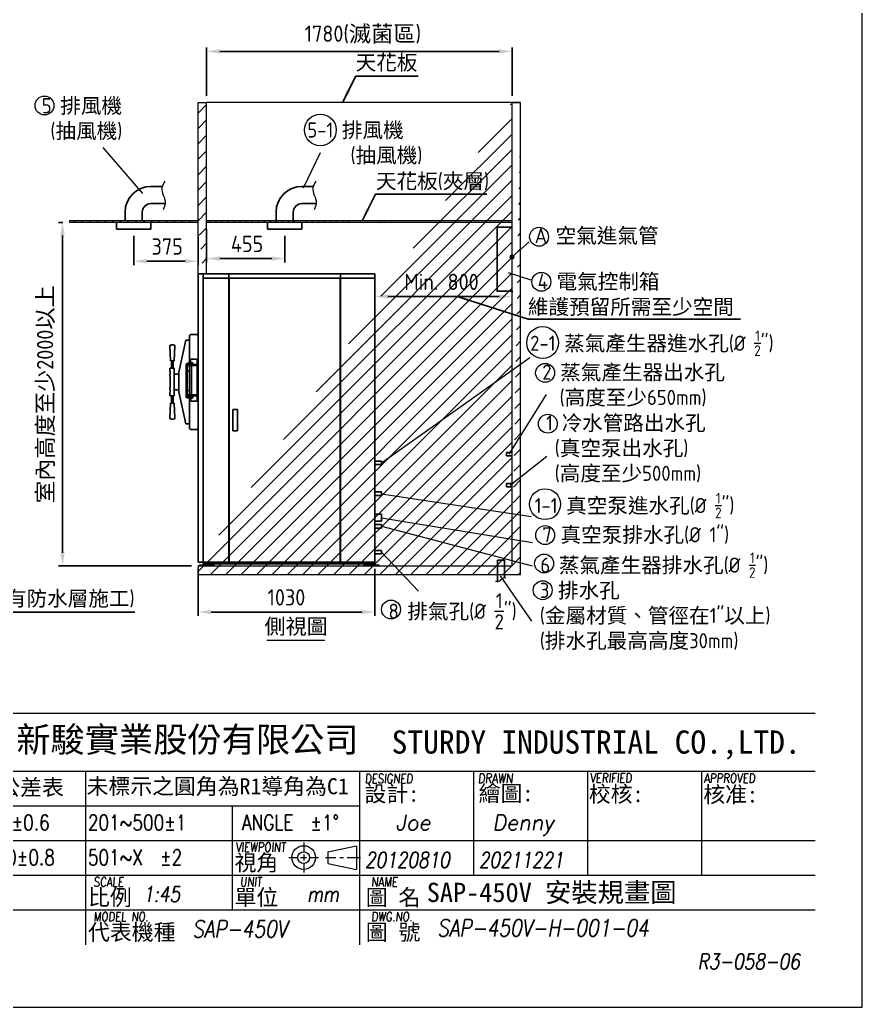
# Model space of a CAD drawing. Header units: millimetres. Extents: x -170975 to 139559, y -614 to 13147.
# Drawn here: x 134649 to 139559, y -614 to 5140 of the extents above; entities that cross this region are included whole.
import ezdxf

# ---------------------------------------------------------------- set-up
doc = ezdxf.new("R2010")
doc.units = ezdxf.units.MM
doc.linetypes.add('HIDDEN', pattern=[9.525, 6.35, -3.175])
doc.layers.get('0').update_dxf_attribs({"lineweight": 25})
for name, color, linetype, lineweight in [('D', 3, 'Continuous', 9), ('F', 7, 'Continuous', 15), ('H', 2, 'HIDDEN', 15), ('S', 4, 'Continuous', 15), ('T', 4, 'Continuous', 15)]:
    doc.layers.add(name, color=color, linetype=linetype, lineweight=lineweight)
doc.styles.get("Standard").update_dxf_attribs({"font": 'KAIU.TTF'})
doc.styles.add('STU25', font='isocp2.shx')
doc.styles.add('Text', font='romans.shx', dxfattribs={"width": 0.8, "oblique": 10})
doc.dimstyles.new('STU25', dxfattribs={"dimscale": 38, "dimtxt": 2.5, "dimasz": 2, "dimexe": 0.6, "dimexo": 1, "dimgap": 1, "dimtad": 1, "dimdsep": 46, "dimtxsty": 'STU25', "dimcen": 2, "dimazin": 2, "dimtfac": 1, "dimtmove": 0, "dimatfit": 3, "dimfxl": 0, "dimtolj": 1, "dimtzin": 0, "dimarcsym": 0})
doc.dimstyles.new('STU25$7', dxfattribs={"dimscale": 38, "dimtxt": 2.5, "dimasz": 2, "dimexe": 1.25, "dimexo": 0.625, "dimgap": 1, "dimtad": 0, "dimdec": 4, "dimdsep": 46, "dimtxsty": 'STU25', "dimcen": 2.5, "dimazin": 2, "dimtfac": 1, "dimtdec": 4, "dimtmove": 0, "dimatfit": 3, "dimfxl": 0, "dimtolj": 1, "dimtzin": 0, "dimarcsym": 0})

# ---------------------------------------------------------------- blocks, each defined once
blk = doc.blocks.new('*D5')
at = {"layer": 'D', "color": 0, "linetype": 'Continuous', "lineweight": -2}
for p, q in [((135738.5, 3920), (135738.5, 3725.3)), ((136193.5, 3880.8), (136193.5, 3725.3)), ((135814.5, 3748.1), (136117.5, 3748.1))]:
    blk.add_line(p, q, dxfattribs=at)
at = {"layer": 'D', "color": 0}
for points in [[(135814.5, 3760.8), (135814.5, 3735.4), (135738.5, 3748.1)], [(136117.5, 3735.4), (136117.5, 3760.8), (136193.5, 3748.1)]]:
    blk.add_solid(points, dxfattribs=at)
at = {"layer": 'Defpoints', "color": 0}
for p in [(135738.5, 3958), (136193.5, 3918.8), (136193.5, 3748.1)]:
    blk.add_point(p, dxfattribs=at)
at = {"layer": 'D', "color": 0, "insert": (135974.2, 3833.6), "char_height": 95, "attachment_point": 5, "style": 'STU25'}
blk.add_mtext('\\A1;455', dxfattribs=at)
blk = doc.blocks.new('*D7')
at = {"layer": 'D', "color": 0, "lineweight": -2}
for p, q in [((134900.5, 3958), (134875.8, 3958)), ((134898.6, 2034), (134898.6, 3882)), ((135650.5, 1958), (134875.8, 1958))]:
    blk.add_line(p, q, dxfattribs=at)
at = {"layer": 'D', "color": 0}
for points in [[(134911.3, 3882), (134885.9, 3882), (134898.6, 3958)], [(134885.9, 2034), (134911.3, 2034), (134898.6, 1958)]]:
    blk.add_solid(points, dxfattribs=at)
at = {"layer": 'Defpoints', "color": 0}
for p in [(134898.6, 3958), (134938.5, 3958), (135688.5, 1958)]:
    blk.add_point(p, dxfattribs=at)
at = {"layer": 'D', "color": 0, "insert": (134802.6, 2958), "char_height": 95, "attachment_point": 5, "rotation": 90, "style": 'STU25'}
blk.add_mtext('\\A1;{\\f標楷體|b0|i0|c136|p65;室內高度至少}2000{\\f標楷體|b0|i0|c136|p65;以上}', dxfattribs=at)
blk = doc.blocks.new('*D11')
at = {"layer": 'D', "color": 0, "lineweight": -2}
for p, q in [((136718.5, 3621), (136718.5, 3504)), ((136794.5, 3526.8), (137442.5, 3526.8)), ((137518.5, 3559.4), (137518.5, 3549.6))]:
    blk.add_line(p, q, dxfattribs=at)
at = {"layer": 'D', "color": 0}
for points in [[(136794.5, 3539.5), (136794.5, 3514.2), (136718.5, 3526.8)], [(137442.5, 3514.2), (137442.5, 3539.5), (137518.5, 3526.8)]]:
    blk.add_solid(points, dxfattribs=at)
at = {"layer": 'Defpoints', "color": 0}
for p in [(136718.5, 3659), (137518.5, 3526.8), (137518.5, 3521.4)]:
    blk.add_point(p, dxfattribs=at)
at = {"layer": 'D', "color": 0, "insert": (137107.4, 3612.3), "char_height": 95, "attachment_point": 5, "style": 'STU25'}
blk.add_mtext('\\A1;{\\Fisocp2.shx;Min. 800}', dxfattribs=at)
blk = doc.blocks.new('*D12')
at = {"layer": 'D', "color": 0, "lineweight": -2}
for p, q in [((135738.5, 4696), (135738.5, 4978.2)), ((135814.5, 4955.4), (137442.5, 4955.4)), ((137518.5, 4696), (137518.5, 4978.2))]:
    blk.add_line(p, q, dxfattribs=at)
at = {"layer": 'D', "color": 0}
for points in [[(135814.5, 4968.1), (135814.5, 4942.8), (135738.5, 4955.4)], [(137442.5, 4942.8), (137442.5, 4968.1), (137518.5, 4955.4)]]:
    blk.add_solid(points, dxfattribs=at)
at = {"layer": 'Defpoints', "color": 0}
for p in [(137518.5, 4955.4), (135738.5, 4658), (137518.5, 4658)]:
    blk.add_point(p, dxfattribs=at)
at = {"layer": 'D', "color": 0, "insert": (136649.2, 5053.3), "char_height": 95, "attachment_point": 5, "style": 'STU25'}
blk.add_mtext('\\A1;1780({\\f標楷體|b0|i0|c136|p65;滅菌區})', dxfattribs=at)
blk = doc.blocks.new('*D14')
at = {"layer": 'D', "color": 0, "lineweight": -2}
for p, q in [((135688.5, 1940), (135688.5, 1665.5)), ((136718.5, 1941), (136718.5, 1665.5)), ((135764.5, 1688.3), (136642.5, 1688.3))]:
    blk.add_line(p, q, dxfattribs=at)
at = {"layer": 'D', "color": 0}
for points in [[(135764.5, 1701), (135764.5, 1675.7), (135688.5, 1688.3)], [(136642.5, 1675.7), (136642.5, 1701), (136718.5, 1688.3)]]:
    blk.add_solid(points, dxfattribs=at)
at = {"layer": 'Defpoints', "color": 0}
for p in [(135688.5, 1978), (136718.5, 1979), (136718.5, 1688.3)]:
    blk.add_point(p, dxfattribs=at)
at = {"layer": 'D', "color": 0, "insert": (136203.5, 1773.8), "char_height": 95, "attachment_point": 5, "style": 'STU25'}
blk.add_mtext('\\A1;1030', dxfattribs=at)
blk = doc.blocks.new('*D17')
at = {"layer": 'D', "color": 0, "linetype": 'Continuous', "lineweight": -2}
for p, q in [((135313.5, 3880.8), (135313.5, 3709.9)), ((135688.5, 3880.8), (135688.5, 3709.9)), ((135389.5, 3732.7), (135612.5, 3732.7))]:
    blk.add_line(p, q, dxfattribs=at)
at = {"layer": 'D', "color": 0}
for points in [[(135389.5, 3745.4), (135389.5, 3720.1), (135313.5, 3732.7)], [(135612.5, 3720.1), (135612.5, 3745.4), (135688.5, 3732.7)]]:
    blk.add_solid(points, dxfattribs=at)
at = {"layer": 'Defpoints', "color": 0}
for p in [(135313.5, 3918.8), (135688.5, 3918.8), (135688.5, 3732.7)]:
    blk.add_point(p, dxfattribs=at)
at = {"layer": 'D', "color": 0, "insert": (135508.7, 3818.3), "char_height": 95, "attachment_point": 5, "style": 'STU25'}
blk.add_mtext('\\A1;375', dxfattribs=at)
blk = doc.blocks.new('新駿LOGO')
at = {"attachment_point": 1, "style": 'STU25'}
for s, insert, char_height in [('{\\f標楷體|b0|i0|c136|p65;新駿實業股份有限公司}', (-504.12, -439.33), 3.25), ('{\\f標楷體|b0|i0|c136|p65;STURDY\\H0.9667x; \\H1.034x;INDUSTRIAL CO.,LTD.}', (-455.51, -439.78), 3)]:
    blk.add_mtext(s, dxfattribs=dict(at, insert=insert, char_height=char_height))
blk = doc.blocks.new('H421')
at = {"layer": 'F', "color": 7}
for p, q in [((155.91, 38.09), (286.91, 38.09)), ((211.36, 38.09), (286.91, 38.09)), ((155.91, 30.59), (286.91, 30.59)), ((192.41, 30.59), (192.41, 17.09)), ((242.66, 30.59), (242.66, 17.09)), ((257.41, 30.59), (257.41, 17.09)), ((272.16, 30.59), (272.16, 17.09)), ((155.91, 26.09), (227.91, 26.09)), ((211.41, 26.09), (211.41, 17.09)), ((155.91, 21.59), (286.91, 21.59)), ((214.91, 21.59), (286.91, 21.59)), ((227.91, 21.59), (286.91, 21.59)), ((155.91, 17.09), (286.91, 17.09)), ((211.41, 17.09), (211.41, 12.59)), ((227.91, 17.09), (227.91, 8.09)), ((286.91, 12.59), (155.91, 12.59))]:
    blk.add_line(p, q, dxfattribs=at)
at = {"layer": 'F'}
for p, q in [((227.91, 30.59), (227.91, 17.09)), ((192.41, 17.09), (192.41, 8.09))]:
    blk.add_line(p, q, dxfattribs=at)
at = {"layer": 'F', "color": 0}
for p, q in [((220.66, 21.32), (220.66, 20.14)), ((223.77, 20.14), (227.5, 20.92)), ((227.5, 20.92), (227.5, 17.84)), ((218.72, 19.38), (219.89, 19.38)), ((220.27, 19.38), (221.04, 19.38)), ((220.66, 19.77), (220.66, 19)), ((221.42, 19.38), (222.57, 19.38)), ((223.49, 19.38), (224.81, 19.38)), ((223.77, 20.14), (223.77, 18.62)), ((225.34, 19.38), (225.81, 19.38)), ((226.31, 19.38), (228.03, 19.38)), ((220.66, 18.62), (220.66, 17.45)), ((223.77, 18.62), (227.5, 17.84))]:
    blk.add_line(p, q, dxfattribs=at)
for radius in [1.54, 0.762]:
    blk.add_circle((220.66, 19.38), radius, dxfattribs=at)
blk.add_blockref('新駿LOGO', (687.56, 475.62))
at = {"layer": 'F', "lineweight": -3}
for s, height, p in [('未標註者一般公差表', 2.076, (164.12, 27.45)), ('未標示之圓角為R1導角為C1', 2.0757, (192.54, 27.58)), ('設計:', 2.076, (228.54, 26.61)), ('繪圖:', 2.076, (243.32, 26.66)), ('校核:', 2.076, (257.59, 26.57)), ('核准:', 2.076, (272.41, 26.52)), ('視角', 2.076, (211.71, 17.69)), ('比例', 2.076, (192.73, 13.19)), ('單位', 2.076, (211.71, 13.19)), ('圖 名', 2.076, (228.7, 13.19)), ('代表機種', 2.076, (192.73, 8.69)), ('圖 號', 2.076, (228.7, 8.69))]:
    blk.add_text(s, height=height, dxfattribs=at).set_placement(p)
at = {"layer": 'F', "color": 1, "lineweight": 15, "style": 'Text', "oblique": 5, "width": 0.8}
for s, height, p in [('DESIGNED', 1.2, (228.57, 29.01)), ('DRAWN', 1.245, (243.23, 29.03)), ('VERIFIED', 1.2, (257.72, 29.09)), ('APPROVED', 1.2, (272.5, 29.06)), ('VIEWPOINT', 1.2, (211.83, 20.13)), ('SCALE', 1.2, (193.44, 15.63)), ('UNIT', 1.2, (212.42, 15.63)), ('NAME', 1.2, (229.41, 15.63)), ('MODEL NO.', 1.2, (193.44, 11.13)), ('DWG.NO.', 1.2, (229.41, 11.13))]:
    blk.add_text(s, height=height, dxfattribs=at).set_placement(p)
at = {"layer": 'F', "lineweight": 20, "style": 'Text', "width": 0.8}
for s, p in [('51~100±0.6', (174.32, 22.91)), ('201~500±1', (192.72, 22.91)), ('ANGLE  ±1%%D', (212.68, 22.91)), ('101~200±0.8', (173.63, 18.41)), ('501~X  ±2', (192.72, 18.41))]:
    blk.add_text(s, height=2, dxfattribs=at).set_placement(p)

msp = doc.modelspace()

# ---------------------------------------------------------------- hatches: boundary and pattern name
msp.add_hatch(color=256).paths.add_polyline_path([(137529.277, 3757.718, 1), (137507.755, 3757.718, 1)])
at = {"layer": 'H', "ltscale": 5}
h = msp.add_hatch(dxfattribs=at)
h.set_pattern_fill('ANSI31', color=256, scale=20, style=0)
h.set_pattern_definition([(45, (366901.884, 21474.244), (-44.90128, 44.90128), [])])
h.paths.add_polyline_path([(137518.516, 4657.954), (137568.516, 4657.954)], flags=16)
h.paths.add_polyline_path([(137518.516, 4657.954), (137568.516, 4657.954)], flags=16)
h.paths.add_polyline_path([(137518.516, 4657.954), (137568.516, 4657.954)], flags=0)
h.paths.add_polyline_path([(137518.516, 4657.954), (137568.516, 4657.954)], flags=0)
h.paths.add_polyline_path([(137518.516, 4657.954), (137568.516, 4657.954)], flags=0)
h.paths.add_polyline_path([(137518.516, 4657.954), (137568.516, 4657.954)], flags=0)
h.paths.add_polyline_path([(137518.516, 4657.954), (137568.516, 4657.954)], flags=0)
h.paths.add_polyline_path([(137518.516, 4657.954), (137568.516, 4657.954)], flags=0)
h.paths.add_polyline_path([(137518.516, 4657.954), (137568.516, 4657.954)], flags=0)
h.paths.add_polyline_path([(137518.516, 4657.954), (137568.516, 4657.954)], flags=0)
h.paths.add_polyline_path([(137518.516, 4657.954), (137568.516, 4657.954)], flags=0)
h.paths.add_polyline_path([(137518.516, 4657.954), (137568.516, 4657.954)], flags=0)
h.paths.add_polyline_path([(137518.516, 4657.954), (137568.516, 4657.954)], flags=0)
h.paths.add_polyline_path([(137518.516, 4657.954), (137568.516, 4657.954)], flags=0)
h.paths.add_polyline_path([(137518.516, 4657.954), (137568.516, 4657.954)], flags=0)
h.paths.add_polyline_path([(137518.516, 4657.954), (137568.516, 4657.954)], flags=0)
h.paths.add_polyline_path([(137518.516, 4657.954), (137568.516, 4657.954)], flags=0)
h.paths.add_polyline_path([(137518.516, 4657.954), (137568.516, 4657.954)], flags=0)
h.paths.add_polyline_path([(137518.516, 4657.954), (137568.516, 4657.954)], flags=0)
h.paths.add_polyline_path([(137518.516, 4657.954), (137568.516, 4657.954)], flags=0)
h.paths.add_polyline_path([(137518.516, 4657.954), (137568.516, 4657.954)], flags=0)
h.paths.add_polyline_path([(137518.516, 4657.954), (137568.516, 4657.954)], flags=0)
h.paths.add_polyline_path([(137518.516, 4657.954), (137568.516, 4657.954)], flags=0)
h.paths.add_polyline_path([(137518.516, 4657.954), (137568.516, 4657.954)], flags=0)
h.paths.add_polyline_path([(137518.516, 4657.954), (137568.516, 4657.954)], flags=0)
h.paths.add_polyline_path([(137518.516, 4657.954), (137568.516, 4657.954)], flags=0)
edge = h.paths.add_edge_path()
edge.add_line((137568.516, 1907.954), (137568.516, 4657.954))
edge.add_line((137518.516, 1957.954), (137518.516, 4657.954))
edge.add_line((135688.516, 1907.954), (137568.516, 1907.954))
edge.add_line((135688.516, 1957.954), (137518.516, 1957.954))
edge.add_line((135688.516, 1957.954), (135688.516, 1907.954))
h = msp.add_hatch(dxfattribs=at)
h.set_pattern_fill('ANSI31', color=256, scale=20, style=0)
h.set_pattern_definition([(45, (105553.25, 593.51), (-44.90128, 44.90128), [])])
h.paths.add_polyline_path([(135688.516, 4657.954), (135738.516, 4657.954), (135738.516, 3658.954), (135688.516, 3658.954)])
h.paths.add_polyline_path([(135688.516, 4657.954), (135738.516, 4657.954)], flags=16)
h.paths.add_polyline_path([(135688.516, 4657.954), (135738.516, 4657.954)], flags=16)
h.paths.add_polyline_path([(135688.516, 4657.954), (135738.516, 4657.954)], flags=0)
h.paths.add_polyline_path([(135688.516, 4657.954), (135738.516, 4657.954)], flags=0)
edge = h.paths.add_edge_path(flags=16)
edge.add_line((135688.516, 3658.954), (135718.516, 3658.954))
edge.add_line((135688.516, 3957.954), (135688.516, 3967.954))
at = {"layer": 'H'}
h = msp.add_hatch(dxfattribs=at)
h.set_pattern_fill('ANSI31', color=256, scale=10, style=0)
h.set_pattern_definition([(45, (350065.375, 22573.884), (-22.4506403, 22.4506403), [])])
h.paths.add_polyline_path([(135688.516, 3967.954), (134938.516, 3967.954), (134938.516, 3957.954), (135688.516, 3957.954)])
h = msp.add_hatch(dxfattribs=at)
h.set_pattern_fill('ANSI31', color=256, scale=200, style=0)
h.set_pattern_definition([(45, (350328.16, 22277.805), (-17.6776695, 17.6776695), [])])
h.paths.add_polyline_path([(137518.516, 3957.338), (137518.516, 3967.954)])
h.paths.add_polyline_path([(137518.516, 3957.338), (137518.516, 3967.954)], flags=16)
h.paths.add_polyline_path([(137518.516, 3957.338), (137518.516, 3967.954)], flags=0)
h.paths.add_polyline_path([(137518.516, 3957.338), (137518.516, 3967.954)], flags=0)
h.paths.add_polyline_path([(137518.516, 3957.338), (137518.516, 3967.954)], flags=0)
h.paths.add_polyline_path([(137518.516, 3957.338), (137518.516, 3967.954)], flags=0)
h.paths.add_polyline_path([(137518.516, 3957.338), (137518.516, 3967.954)], flags=0)
h.paths.add_polyline_path([(137518.516, 3957.338), (137518.516, 3967.954)], flags=0)
h.paths.add_polyline_path([(137518.516, 3957.338), (137518.516, 3967.954)], flags=0)
h.paths.add_polyline_path([(137518.516, 3957.338), (137518.516, 3967.954)], flags=0)
h.paths.add_polyline_path([(137518.516, 3957.338), (137518.516, 3967.954)], flags=0)
edge = h.paths.add_edge_path()
edge.add_line((137518.516, 3967.954), (135738.516, 3967.954))
edge.add_line((137518.516, 3957.954), (135738.516, 3957.954))
edge.add_line((135738.516, 3967.954), (135738.516, 3957.954))

# ---------------------------------------------------------------- linework, layer by layer
at = {"linetype": 'Continuous'}
for p, q in [((135413.516, 4168.702), (135479.436, 4168.702)), ((136293.516, 4168.702), (136359.436, 4168.702)), ((135413.516, 4068.702), (135496.81, 4068.702)), ((136293.516, 4068.702), (136376.81, 4068.702)), ((135263.516, 3967.954), (135263.516, 4018.702)), ((135363.516, 3967.954), (135363.516, 4018.702)), ((136143.516, 3957.954), (136143.516, 4018.702)), ((136243.516, 3957.954), (136243.516, 4018.702)), ((135213.516, 3957.954), (135213.516, 3918.81)), ((135213.516, 3918.81), (135413.516, 3918.81)), ((135413.516, 3957.954), (135413.516, 3918.81)), ((136093.516, 3957.954), (136093.516, 3918.81)), ((136093.516, 3918.81), (136293.516, 3918.81)), ((136293.516, 3957.954), (136293.516, 3918.81)), ((135758.516, 3633.954), (135718.516, 3633.954)), ((135527.932, 3152.191), (135523.432, 3239.191)), ((135553.432, 3239.191), (135548.932, 3152.191)), ((135548.932, 3152.191), (135527.932, 3152.191)), ((135533.682, 3152.191), (135533.682, 3108.954)), ((135543.182, 3108.954), (135543.182, 3152.191)), ((135618.516, 2944.632), (135618.516, 3128.632)), ((135624.516, 3128.632), (135624.516, 2944.632)), ((135624.516, 3128.132), (135624.516, 3128.132)), ((135624.579, 3129.132), (135628.516, 3129.132)), ((135626.516, 3136.632), (135658.516, 3136.632)), ((135658.516, 3130.632), (135626.516, 3130.632)), ((135632.904, 3143.359), (135632.001, 3142.455)), ((135632.001, 3137.536), (135632.001, 3142.455)), ((135632.001, 3137.536), (135632.904, 3136.632)), ((135632.904, 3143.359), (135656.127, 3143.359)), ((135632.904, 3136.632), (135644.516, 3136.632)), ((135638.805, 2954.632), (135638.805, 3124.632)), ((135656.127, 3136.632), (135644.516, 3136.632)), ((135650.226, 2954.632), (135650.226, 3124.632)), ((135656.127, 3143.359), (135657.031, 3142.455)), ((135657.031, 3137.536), (135656.127, 3136.632)), ((135657.031, 3137.536), (135657.031, 3142.455)), ((135658.516, 3136.632), (135658.516, 3130.632)), ((135638.553, 3094.132), (135624.516, 3094.132)), ((135533.682, 2905.716), (135533.682, 2948.954)), ((135543.182, 2948.954), (135543.182, 2905.716)), ((135624.516, 2979.132), (135638.553, 2979.132)), ((135624.516, 2944.132), (135624.516, 2944.132)), ((135638.553, 2944.132), (135624.579, 2944.132)), ((135658.516, 2942.632), (135626.516, 2942.632)), ((135658.516, 2936.632), (135626.516, 2936.632)), ((135638.805, 2942.632), (135638.805, 2948.632)), ((135639.709, 2931.237), (135638.982, 2936.632)), ((135649.323, 2931.237), (135650.049, 2936.632)), ((135650.226, 2942.632), (135650.226, 2948.632)), ((135658.516, 2942.632), (135658.516, 2936.632)), ((135527.932, 2905.716), (135523.432, 2818.716)), ((135548.932, 2905.716), (135527.932, 2905.716)), ((135553.432, 2818.716), (135548.932, 2905.716)), ((135639.709, 2931.237), (135649.323, 2931.237)), ((137486.141, 2617.954), (137518.516, 2617.954)), ((137486.141, 2617.954), (137486.141, 2597.954)), ((137486.141, 2597.954), (137518.516, 2597.954)), ((137486.141, 2437.954), (137518.516, 2437.954)), ((137486.141, 2437.954), (137486.141, 2417.954)), ((137486.141, 2417.954), (137518.516, 2417.954)), ((135783.016, 1960.954), (135694.016, 1960.954)), ((135694.016, 1960.954), (135694.016, 1957.954)), ((135694.016, 1957.954), (135783.016, 1957.954)), ((135718.516, 1978.954), (135718.516, 1968.954)), ((135758.516, 1968.954), (135718.516, 1968.954)), ((135725.227, 1960.954), (135728.124, 1963.85)), ((135728.124, 1968.954), (135728.124, 1960.954)), ((135748.908, 1968.954), (135728.124, 1968.954)), ((135733.32, 1968.954), (135733.32, 1960.954)), ((135743.712, 1968.954), (135743.712, 1960.954)), ((135748.908, 1960.954), (135748.908, 1968.954)), ((135751.804, 1960.954), (135748.908, 1963.85)), ((136678.516, 1968.954), (135758.516, 1968.954)), ((135783.016, 1957.954), (135783.016, 1960.954)), ((136654.016, 1960.954), (136743.016, 1960.954)), ((136654.016, 1957.954), (136654.016, 1960.954)), ((136743.016, 1957.954), (136654.016, 1957.954)), ((136718.516, 1968.954), (136678.516, 1968.954)), ((136685.227, 1960.954), (136688.123, 1963.85)), ((136688.123, 1968.954), (136708.908, 1968.954)), ((136688.123, 1960.954), (136688.123, 1968.954)), ((136693.32, 1968.954), (136693.32, 1960.954)), ((136703.712, 1968.954), (136703.712, 1960.954)), ((136708.908, 1968.954), (136708.908, 1960.954)), ((136711.804, 1960.954), (136708.908, 1963.85)), ((136718.516, 1978.954), (136718.516, 1968.954)), ((136743.016, 1960.954), (136743.016, 1957.954)), ((137473.516, 1990.329), (137433.516, 1990.329)), ((137433.516, 1990.329), (137433.516, 1867.072)), ((137473.516, 1990.329), (137473.516, 1888.905))]:
    msp.add_line(p, q, dxfattribs=at)
for p, q in [((135688.516, 3658.954), (135688.516, 1978.954)), ((135718.516, 3658.954), (135688.516, 3658.954)), ((135718.516, 3658.954), (135718.516, 3633.954)), ((135718.516, 3658.954), (135868.516, 3658.954)), ((135718.516, 1978.954), (135718.516, 3633.954)), ((135718.516, 3633.954), (135868.516, 3633.954)), ((135868.516, 3658.954), (136518.516, 3658.954)), ((135868.516, 3633.954), (135868.516, 3658.954)), ((135868.516, 1978.954), (135868.516, 3633.954)), ((135870.016, 1978.954), (135870.016, 3633.954)), ((136517.016, 3633.954), (135870.016, 3633.954)), ((136517.016, 1978.954), (136517.016, 3633.954)), ((136518.516, 3658.954), (136718.516, 3658.954)), ((136518.516, 3658.954), (136518.516, 3633.954)), ((136518.516, 1978.954), (136518.516, 3633.954)), ((136518.516, 3633.954), (136718.516, 3633.954)), ((136718.516, 3658.954), (136718.516, 3633.954)), ((136718.516, 1978.954), (136718.516, 3633.954)), ((135638.553, 3143.359), (135638.553, 3295.402)), ((135650.516, 3306.454), (135676.516, 3306.454)), ((135688.516, 3294.454), (135688.516, 3253.954)), ((135576.516, 3086.454), (135617.345, 3272.404)), ((135617.345, 3272.404), (135618.516, 3272.404)), ((135638.553, 3272.404), (135618.516, 3272.404)), ((135688.516, 3273.954), (135688.516, 2783.954)), ((135550.182, 3108.954), (135526.682, 3108.954)), ((135550.182, 3108.954), (135550.182, 2948.954)), ((135628.516, 3124.632), (135628.516, 3130.632)), ((135628.516, 3130.632), (135683.516, 3130.632)), ((135683.516, 3124.632), (135628.516, 3124.632)), ((135638.553, 2954.632), (135638.553, 3124.632)), ((135643.516, 3156.841), (135643.516, 3143.359)), ((135648.516, 3161.841), (135678.516, 3161.841)), ((135683.516, 3156.841), (135683.516, 2922.423)), ((135683.516, 3130.632), (135683.516, 3124.632)), ((135524.182, 3106.454), (135524.182, 3089.954)), ((135524.182, 3071.454), (135524.182, 3061.454)), ((135525.182, 3088.954), (135525.182, 3072.454)), ((135525.182, 3060.454), (135525.182, 2997.454)), ((135550.182, 3073.954), (135576.516, 3073.954)), ((135576.516, 3086.454), (135576.516, 2971.454)), ((135524.182, 2996.454), (135524.182, 2986.454)), ((135524.182, 2986.454), (135524.182, 2996.454)), ((135524.182, 2967.954), (135524.182, 2951.454)), ((135525.182, 2968.954), (135525.182, 2985.454)), ((135525.182, 2985.454), (135525.182, 2968.954)), ((135550.182, 2948.954), (135526.682, 2948.954)), ((135550.182, 2983.954), (135576.516, 2983.954)), ((135576.516, 2971.454), (135617.345, 2785.504)), ((135683.516, 2954.632), (135628.516, 2954.632)), ((135628.516, 2954.632), (135628.516, 2948.632)), ((135628.516, 2948.632), (135683.516, 2948.632)), ((135638.553, 2942.632), (135638.553, 2948.632)), ((135638.553, 2762.505), (135638.553, 2936.632)), ((135683.516, 2948.632), (135683.516, 2954.632)), ((135643.516, 2931.237), (135643.516, 2922.423)), ((135648.516, 2917.423), (135678.516, 2917.423)), ((135892.016, 2868.954), (135892.016, 2743.954)), ((135919.016, 2868.954), (135892.016, 2868.954)), ((135919.016, 2743.954), (135919.016, 2868.954)), ((135638.553, 2785.504), (135617.345, 2785.504)), ((135688.516, 2763.454), (135688.516, 2803.954)), ((135650.516, 2751.454), (135676.516, 2751.454)), ((135892.016, 2743.954), (135919.016, 2743.954)), ((136718.516, 2567.954), (136758.516, 2567.954)), ((136718.516, 2547.954), (136758.516, 2547.954)), ((136758.516, 2547.954), (136758.516, 2567.954)), ((136718.516, 2387.954), (136758.516, 2387.954)), ((136718.516, 2367.954), (136758.516, 2367.954)), ((136758.516, 2367.954), (136758.516, 2387.954)), ((136718.516, 2257.954), (136758.516, 2257.954)), ((136758.516, 2257.954), (136758.516, 2217.954)), ((136758.516, 2217.954), (136718.516, 2217.954)), ((136718.516, 2197.954), (136758.516, 2197.954)), ((136758.516, 2177.954), (136758.516, 2197.954)), ((136718.516, 2177.954), (136758.516, 2177.954)), ((136718.516, 2047.954), (136758.516, 2047.954)), ((136718.516, 2027.954), (136758.516, 2027.954)), ((136758.516, 2027.954), (136758.516, 2047.954)), ((135688.516, 1978.954), (135718.516, 1978.954)), ((135718.516, 1978.954), (135868.516, 1978.954)), ((136517.016, 1978.954), (135870.016, 1978.954)), ((136518.516, 1978.954), (136718.516, 1978.954))]:
    msp.add_line(p, q)
msp.add_lwpolyline([(137518.516, 3931.823), (137430.93, 3931.823), (137430.93, 3557.954), (137518.516, 3557.954)], dxfattribs=at)
msp.add_circle((137518.516, 3757.954), 10.761)
for centre, radius, start, end in [((135413.516, 4018.702), 150, 90, 180), ((136293.516, 4018.702), 150, 90, 180), ((135413.516, 4018.702), 50, 90, 180), ((136293.516, 4018.702), 50, 90, 180), ((135528.438, 3239.191), 5.007, 101.3528854, 180), ((135538.432, 3189.419), 55.773, 78.6471146, 101.3528854), ((135548.425, 3239.191), 5.007, 354.0781277, 78.6471146), ((135626.516, 3128.632), 8, 90, 180), ((135626.516, 3128.632), 2, 90, 180), ((135626.516, 2944.632), 8, 180, 270), ((135626.516, 2944.632), 2, 180, 270), ((135528.438, 2818.716), 5.007, 180, 258.6471146), ((135538.432, 2868.489), 55.773, 258.6471146, 281.3528854), ((135548.425, 2818.716), 5.007, 281.3528854, 5.9218723)]:
    msp.add_arc(centre, radius, start, end, dxfattribs=at)
for centre, radius, start, end in [((135650.516, 3294.454), 12, 90, 180), ((135676.516, 3294.454), 12, 0, 90), ((135526.682, 3106.454), 2.5, 90, 180), ((135648.516, 3156.841), 5, 90, 180), ((135678.516, 3156.841), 5, 0, 90), ((135525.182, 3089.954), 1, 180, 270), ((135525.182, 3071.454), 1, 90, 180), ((135525.182, 3061.454), 1, 180, 270), ((135525.182, 2996.454), 1, 90, 180), ((135525.182, 2986.454), 1, 180, 270), ((135525.182, 2967.954), 1, 90, 180), ((135526.682, 2951.454), 2.5, 180, 270), ((135648.516, 2922.423), 5, 180, 270), ((135678.516, 2922.423), 5, 270, 0), ((135650.516, 2763.454), 12, 180, 270), ((135676.516, 2763.454), 12, 270, 0)]:
    msp.add_arc(centre, radius, start, end)
at = {"layer": 'D'}
for p, q in [((135366.227, 4128.119), (135135.911, 4396.002)), ((137518.516, 3757.954), (137618.219, 3846.287)), ((137496.083, 3667.635), (137627.796, 3624.314)), ((136758.516, 2557.954), (137621.912, 3170.787)), ((137501.506, 2607.954), (137719.19, 2955.465)), ((137507.78, 2428.291), (137721.514, 2596.456)), ((136758.516, 2377.954), (137630.506, 2245.489)), ((136758.516, 2237.954), (137637.433, 2093.73)), ((136758.516, 2187.954), (137635.419, 1958.303)), ((136758.516, 2037.954), (136972.95, 1809.92)), ((137449.985, 1899.125), (137631.101, 1635.938)), ((136089.047, 1523.915), (136426.463, 1523.915))]:
    msp.add_line(p, q, dxfattribs=at)
at = {"layer": 'D', "linetype": 'Continuous'}
msp.add_line((136303.866, 4160.751), (136401.201, 4366.055), dxfattribs=at)
at = {"layer": 'D'}
for centre, radius in [((134793.243, 4640.316), 55), ((136401.636, 4497.319), 92.5), ((137675.766, 3875.232), 55), ((137689.032, 3612.738), 55), ((137696.45, 3258.853), 92.5), ((137710.929, 3082.053), 55), ((137726.989, 2785.645), 55), ((137710.985, 2316.87), 90), ((137711.029, 2136.764), 55), ((137705.132, 1971.309), 55), ((137696.913, 1815.527), 55), ((136813.015, 1703.019), 55)]:
    msp.add_circle(centre, radius, dxfattribs=at)
for points in [[(135495.751, 4198.279), (135477.488, 4160.374), (135497.155, 4074.037), (135484.512, 4031.92)], [(136375.751, 4198.279), (136357.488, 4160.374), (136377.155, 4074.037), (136364.512, 4031.92)], [(137422.852, 1868.212), (137441.181, 1868.212), (137467.587, 1888.081), (137482.809, 1888.081)]]:
    msp.add_spline(points, degree=3, dxfattribs=at)
at = {"layer": 'F', "color": 6}
msp.add_lwpolyline([(126374.3, 8655.557), (126374.3, -614.443), (139559.3, -614.443), (139559.3, 8655.557)], close=True, dxfattribs=at)
msp.add_lwpolyline([(126374.3, 8655.557), (126374.3, -614.443), (139559.3, -614.443), (139559.3, 8655.557)], close=True, dxfattribs=at)
at = {"layer": 'H'}
for p, q in [((135738.516, 3967.954), (135738.516, 3957.954)), ((137518.516, 3957.338), (137518.516, 3967.954))]:
    msp.add_line(p, q, dxfattribs=at)
at = {"layer": 'S', "linetype": 'Continuous'}
for p, q in [((135688.516, 3658.954), (135688.516, 4657.954)), ((135688.516, 4657.954), (135738.516, 4657.954)), ((137518.516, 4657.954), (135738.516, 4657.954)), ((135738.516, 3658.954), (135738.516, 4657.954)), ((137518.516, 1957.954), (137518.516, 4657.954)), ((137568.516, 4657.954), (137518.516, 4657.954)), ((137568.516, 1907.954), (137568.516, 4657.954)), ((135688.516, 3967.954), (134938.516, 3967.954)), ((135688.516, 3957.954), (134938.516, 3957.954)), ((137518.516, 3967.954), (135738.516, 3967.954)), ((137518.516, 3957.954), (135738.516, 3957.954)), ((135688.516, 1957.954), (137518.516, 1957.954)), ((135688.516, 1907.954), (137568.516, 1907.954))]:
    msp.add_line(p, q, dxfattribs=at)
at = {"layer": 'S'}
for p, q in [((135688.516, 4657.954), (135738.516, 4657.954)), ((137518.516, 4657.954), (137568.516, 4657.954)), ((134938.516, 3967.954), (134938.516, 3957.954)), ((135688.516, 3957.954), (135688.516, 3967.954)), ((137518.516, 3957.338), (137518.516, 3967.954)), ((135688.516, 1957.954), (135688.516, 1907.954))]:
    msp.add_line(p, q, dxfattribs=at)

# ---------------------------------------------------------------- block references
at = {"xscale": 45, "yscale": 45, "zscale": 45}
msp.add_blockref('H421', (126374.3, -614.443), dxfattribs=at)

# ---------------------------------------------------------------- texts
at = {"layer": 'D', "color": 4}
msp.add_text('SAP-450V 安裝規畫圖', height=112.5, dxfattribs=at).set_placement((137021.215, -1.409))
at = {"layer": 'D', "char_height": 88, "attachment_point": 1}
for s, insert in [('天花板', (136606.575, 4934.712)), ('{\\Fisocp2.shx;5 }排風機\\P{\\Fisocp2.shx; (}抽風機{\\Fisocp2.shx;)}', (134777.724, 4682.931)), ('{\\Fisocp2.shx;5-1 }排風機\\P{\\Fisocp2.shx;     (}抽風機{\\Fisocp2.shx;)}', (136325.335, 4541.165)), ('{\\C3;天花板\\Fisocp2.shx;(\\f標楷體|b0|i0|c136|p65;夾層\\Fisocp2.shx;)}', (136725.178, 4243.843)), ('{\\Fisocp2.shx;\\C3;A \\f標楷體|b0|i0|c136|p65;空氣進氣管}', (137650.713, 3926.271)), ('{\\C3;維護預留所需至少空間}', (137610.5, 3511.205)), ('\\A1;{\\Fisocp2.shx;2-1 }蒸氣產生器進水孔{\\Fisocp2.shx;(%%C \\H0.7x;\\S1/2;\\H1.429x;")}', (137623.985, 3328.487)), ('{\\Fisocp2.shx;\\C3;2 \\f標楷體|b0|i0|c136|p65;蒸氣產生器出水孔\\P\\Fisocp2.shx;  (\\f標楷體|b0|i0|c136|p65;高度至少\\Fisocp2.shx;650mm)}', (137694.547, 3129.669))]:
    msp.add_mtext(s, dxfattribs=dict(at, insert=insert))
at = {"layer": 'D', "char_height": 88, "attachment_point": 1, "style": 'STU25'}
for s, insert in [('{\\C3;4 \\f標楷體|b0|i0|c136|p65;電氣控制箱}', (137667.746, 3658.582)), ('1 {\\f標楷體|b0|i0|c136|p65;冷水管路出水孔\\P} ({\\f標楷體|b0|i0|c136|p65;真空泵出水孔})\\P ({\\f標楷體|b0|i0|c136|p65;高度至少}500mm)', (137716.561, 2834.237)), ('\\A1;1-1 {\\f標楷體|b0|i0|c136|p65;真空泵進水孔}(%%C {\\H0.7x;\\S1/2;}")', (137650.098, 2382.969)), ('7 {\\f標楷體|b0|i0|c136|p65;真空泵排水孔}(%%C 1")', (137695.136, 2182.958)), ('\\A1;6 {\\f標楷體|b0|i0|c136|p65;蒸氣產生器排水孔}(%%C {\\H0.7x;\\S1/2;}")', (137683.497, 2035.664)), ('{\\C3;3 \\f標楷體|b0|i0|c136|p65;排水孔\\P\\Fisocp2.shx;(\\f標楷體|b0|i0|c136|p65;金屬材質、管徑在\\Fisocp2.shx;1"\\f標楷體|b0|i0|c136|p65;以上\\Fisocp2.shx;)\\P(\\f標楷體|b0|i0|c136|p65;排水孔最高高度\\Fisocp2.shx;30mm)}', (137680.313, 1858.669))]:
    msp.add_mtext(s, dxfattribs=dict(at, insert=insert))
at = {"layer": 'D', "color": 11, "attachment_point": 1}
for s, insert, char_height in [('{\\C3;地板\\Fisocp2.shx;(\\f標楷體|b0|i0|c136|p65;注意需有防水層施工\\Fisocp2.shx;)}', (133939.145, 1811.822), 88), ('側視圖', (136075.813, 1649.996), 90)]:
    msp.add_mtext(s, dxfattribs=dict(at, insert=insert, char_height=char_height))
at = {"layer": 'D', "color": 11, "insert": (136798.451, 1798.45), "char_height": 88, "attachment_point": 1, "style": 'STU25'}
msp.add_mtext('\\A1;{\\C3;8 \\f標楷體|b0|i0|c136|p65;排氣孔\\Fisocp2.shx;(%%C \\S1/2;")}', dxfattribs=at)
at = {"layer": 'T', "lineweight": 20, "style": 'Text', "oblique": 10}
for s, p in [('Joe', (136838.792, 416.719)), ('Denny', (137403.846, 416.719))]:
    msp.add_text(s, height=90, dxfattribs=at).set_placement(p)
at = {"layer": 'T', "lineweight": 20, "style": 'Text', "oblique": 10, "width": 0.8}
for s, height, p in [('20120810', 90, (136661.472, 198.807)), ('20211221', 90, (137325.222, 198.807)), ('1:45', 90, (135367.82, -0.071)), ('mm', 90, (136324.436, 0.184)), ('SAP-450V', 99, (135654.78, -207.673)), ('SAP-450V-H-001-04', 99, (137082.559, -201.379))]:
    msp.add_text(s, height=height, dxfattribs=at).set_placement(p)
at = {"layer": 'T', "linetype": 'Continuous', "lineweight": 20, "insert": (138600.13, -302.42), "char_height": 90, "attachment_point": 1, "style": 'Text'}
msp.add_mtext('{R3-058-06}', dxfattribs=at)

# ---------------------------------------------------------------- dimensions: what is measured, and where the dimension line sits
at = {"layer": 'D'}
for base, p1, p2, text, picture, middle in [((137518.516, 4955.417), (135738.516, 4657.954), (137518.516, 4657.954), '<>({\\f標楷體|b0|i0|c136|p65;滅菌區})', '*D12', (136649.187, 4955.417)), ((137518.516, 3526.828), (136718.516, 3658.954), (137518.516, 3521.419), '{\\Fisocp2.shx;Min. <>}', '*D11', (137107.397, 3526.828))]:
    dim = msp.add_linear_dim(base=base, p1=p1, p2=p2, text=text, dimstyle='STU25', dxfattribs=at)
    dim.commit()
    dim.dimension.update_dxf_attribs({"geometry": picture, "text_midpoint": middle, "dimtype": 160})
dim = msp.add_linear_dim(base=(134898.599, 3957.954), p1=(135688.516, 1957.954), p2=(134938.516, 3957.954), angle=90, text='{\\f標楷體|b0|i0|c136|p65;室內高度至少}<>{\\f標楷體|b0|i0|c136|p65;以上}', dimstyle='STU25', dxfattribs=at)
dim.commit()
dim.dimension.update_dxf_attribs({"geometry": '*D7', "text_midpoint": (134898.599, 2957.954), "dimtype": 160})
at = {"layer": 'D', "linetype": 'Continuous'}
dim = msp.add_linear_dim(base=(135688.516, 3732.738), p1=(135313.516, 3918.81), p2=(135688.516, 3918.81), dimstyle='STU25', override={"dimtmove": 2}, dxfattribs=at)
dim.commit()
dim.dimension.update_dxf_attribs({"geometry": '*D17', "text_midpoint": (135508.687, 3818.346), "dimtype": 160})
dim = msp.add_linear_dim(base=(136193.516, 3748.103), p1=(135738.516, 3957.954), p2=(136193.516, 3918.81), dimstyle='STU25', dxfattribs=at)
dim.commit()
dim.dimension.update_dxf_attribs({"geometry": '*D5', "text_midpoint": (135974.217, 3748.103), "dimtype": 160})
at = {"layer": 'D'}
dim = msp.add_linear_dim(base=(136718.516, 1688.321), p1=(135688.516, 1977.954), p2=(136718.516, 1978.954), dimstyle='STU25', dxfattribs=at)
dim.commit()
dim.dimension.update_dxf_attribs({"geometry": '*D14', "text_midpoint": (136203.516, 1688.321), "dimtype": 160})

# ---------------------------------------------------------------- leaders
for points in [[(136530.819, 4657.954), (136608.139, 4811.696), (136971.394, 4811.696)], [(136645.419, 3967.954), (136723.095, 4123.45), (137371.167, 4123.45)], [(137198.28, 3526.828), (137611.872, 3395.08), (138849.283, 3395.08)], [(133644.679, 1957.954), (133928.776, 1687.366), (135320.237, 1687.366)]]:
    msp.add_leader(points, dimstyle='STU25$7', override={"dimgap": 1, "dimtad": 0}, dxfattribs=at)

doc.saveas('drawing.dxf')
